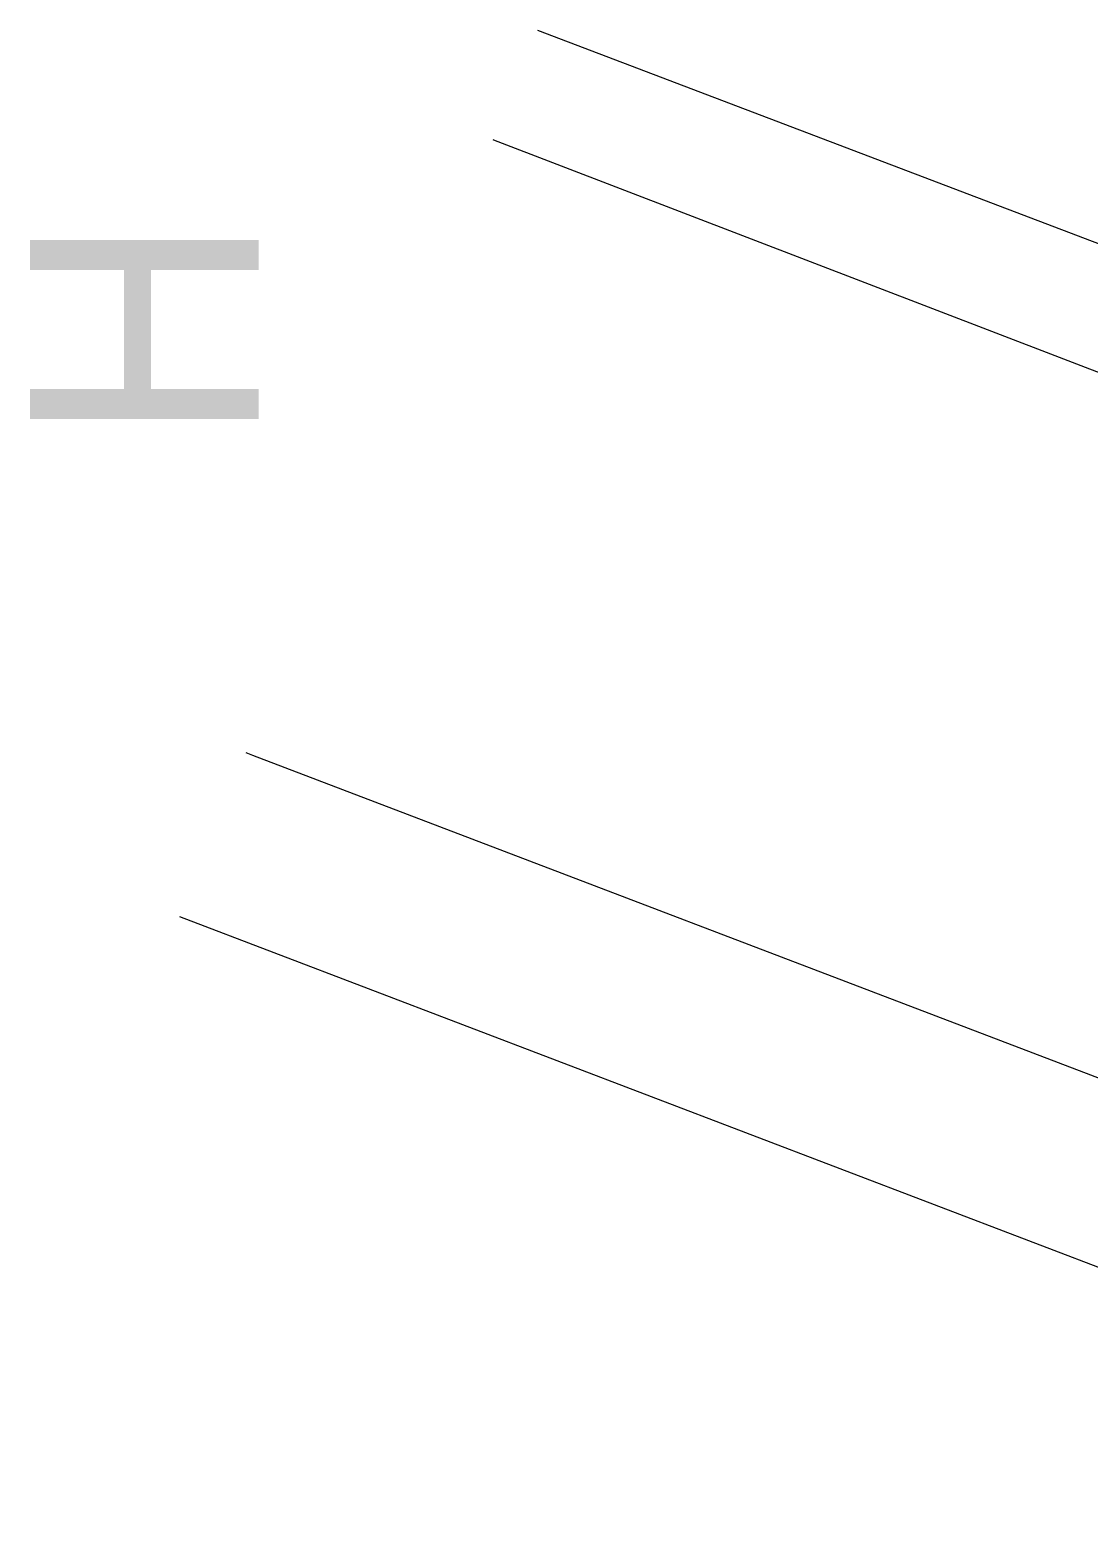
# Model space of a CAD drawing. Header units: inches. Extents: x 0.0008 to 0.0144, y 0.0003 to 0.0113.
# Drawn here: x 0.008067 to 0.008432, y 0.007094 to 0.007612 of the extents above; entities that cross this region are included whole.
import ezdxf

# ---------------------------------------------------------------- set-up
doc = ezdxf.new("R2010")
doc.units = ezdxf.units.IN
doc.header["$MEASUREMENT"] = 0
doc.layers.add('Standard', color=7, linetype='Continuous')

# ---------------------------------------------------------------- blocks, each defined once
blk = doc.blocks.new('*U435')
at = {"color": 7, "linetype": 'ByBlock'}
for points in [[(0.2049, 0.19124), (0.2049, 0.191505), (0.205722, 0.19124)], [(0.205722, 0.19124), (0.2049, 0.191505), (0.205722, 0.191505)], [(0.205958, 0.19124), (0.205958, 0.191505), (0.2069, 0.19124)], [(0.2069, 0.19124), (0.205958, 0.191505), (0.2069, 0.191505)], [(0.2049, 0.189936), (0.2049, 0.190201), (0.205722, 0.189936)], [(0.205722, 0.189936), (0.2049, 0.190201), (0.205722, 0.190201)], [(0.205958, 0.189936), (0.205958, 0.190201), (0.2069, 0.189936)], [(0.2069, 0.189936), (0.205958, 0.190201), (0.2069, 0.190201)]]:
    blk.add_solid(points, dxfattribs=at)
at = {"color": 7, "linetype": 'ByBlock', "extrusion": (0, 0, -1)}
for points in [[(-0.205722, 0.189936), (-0.205722, 0.191505), (-0.205958, 0.189936)], [(-0.205958, 0.189936), (-0.205722, 0.191505), (-0.205958, 0.191505)]]:
    blk.add_solid(points, dxfattribs=at)

msp = doc.modelspace()

# ---------------------------------------------------------------- linework, layer by layer
at = {"layer": 'Standard', "color": 100, "linetype": 'ByBlock'}
for p, q in [((0.00824179, 0.00761185), (0.0087643, 0.00741299)), ((0.00811848, 0.00730641), (0.0086751, 0.00709403))]:
    msp.add_line(p, q, dxfattribs=at)
at = {"layer": 'Standard', "color": 2, "linetype": 'ByBlock'}
for p, q in [((0.0082268, 0.00757387), (0.00822651, 0.00757398)), ((0.00877162, 0.00736464), (0.0082268, 0.00757387)), ((0.00814128, 0.00736289), (0.00814354, 0.00736202)), ((0.00814354, 0.00736202), (0.00870873, 0.00714646))]:
    msp.add_line(p, q, dxfattribs=at)

# ---------------------------------------------------------------- block references
at = {"color": 7, "linetype": 'ByBlock', "xscale": 0.03937007874015748, "yscale": 0.03937007874015748, "zscale": 0.03937007874015748}
msp.add_blockref('*U435', (0, 0), dxfattribs=at)

doc.saveas('drawing.dxf')
